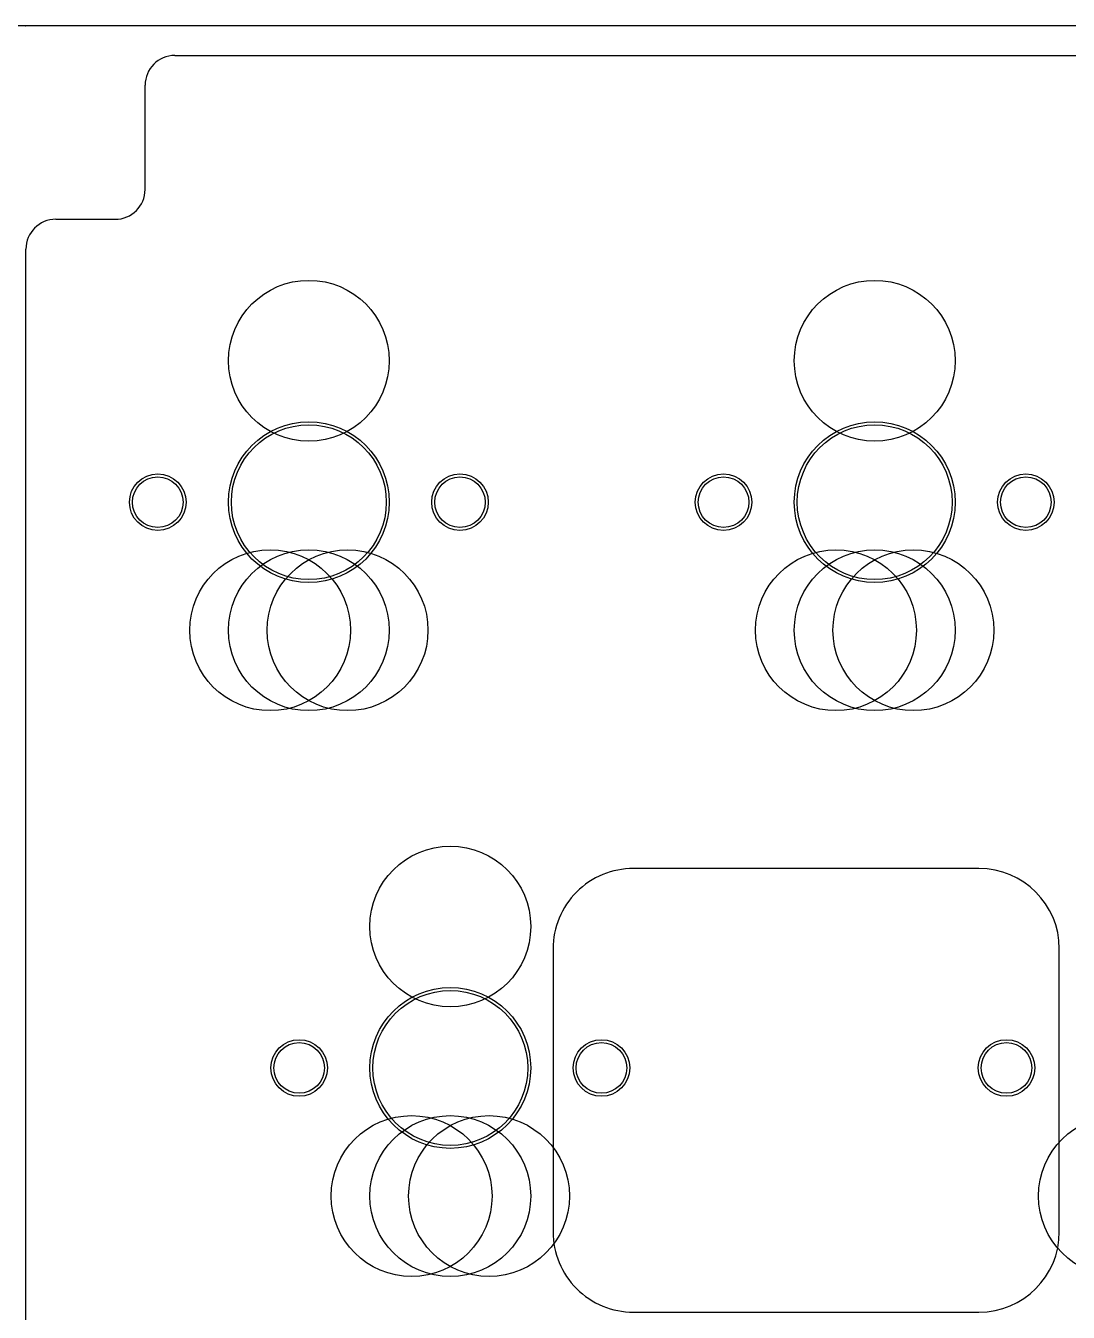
# Model space of a CAD drawing. Extents: x -14 to 315, y -179 to 16.
# Drawn here: x 9.49 to 44.5, y -27.2 to 16 of the extents above; entities that cross this region are included whole.
import ezdxf

# ---------------------------------------------------------------- set-up
doc = ezdxf.new("R2010")
doc.units = 0
doc.layers.add('BLACK', color=7, linetype='CONTINUOUS')

msp = doc.modelspace()

# ---------------------------------------------------------------- linework, layer by layer
at = {"layer": 'BLACK', "linetype": 'CONTINUOUS'}
for p, q in [((308.75, 16), (-2.25, 16)), ((9.486145, 15.999994), (9.5, 16)), ((301, 16), (9.5, 16)), ((14.5, 15), (52, 15)), ((13.5, 10.5), (13.5, 14)), ((10.5, 9.5), (12.5, 9.5)), ((9.5, -27.5), (9.5, 8.5)), ((41.500001, -12.3), (29.900001, -12.299999)), ((27.200002, -14.999999), (27.200001, -24.499998)), ((44.2, -24.499999), (44.200001, -14.999999)), ((29.900001, -27.199998), (41.500001, -27.199999))]:
    msp.add_line(p, q, dxfattribs=at)
at = {"layer": 'BLACK'}
for centre, radius in [((19, 4.75), 2.7), ((38, 4.75), 2.7), ((19, 0), 2.7), ((19, 0), 2.6), ((38, 0), 2.7), ((38, 0), 2.6), ((13.925, 0), 0.95), ((24.075, 0), 0.95), ((32.925, 0), 0.95), ((43.075, 0), 0.95), ((13.925, 0), 0.85), ((24.075, 0), 0.85), ((32.925, 0), 0.85), ((43.075, 0), 0.85), ((17.7, -4.3), 2.7), ((19, -4.3), 2.7), ((20.3, -4.3), 2.7), ((36.7, -4.3), 2.7), ((38, -4.3), 2.7), ((39.3, -4.3), 2.7), ((23.75, -14.25), 2.7), ((23.75, -19), 2.7), ((23.75, -19), 2.6), ((18.675, -19), 0.95), ((28.825, -19), 0.95), ((42.425, -19), 0.95), ((18.675, -19), 0.85), ((28.825, -19), 0.85), ((42.425, -19), 0.85), ((22.45, -23.3), 2.7), ((23.75, -23.3), 2.7), ((25.05, -23.3), 2.7), ((46.2, -23.3), 2.7)]:
    msp.add_circle(centre, radius, dxfattribs=at)
for centre, radius, start, end in [((14.5, 14), 1, 90, 180), ((12.5, 10.5), 1, -90, 0), ((10.5, 8.5), 1, 90, 180), ((29.9, -15), 2.699999, 89.9999788, 179.9999788), ((41.5, -15), 2.700001, 0.0000212, 89.9999788), ((29.9, -24.5), 2.699999, -180.0000212, -89.9999788), ((41.5, -24.5), 2.700001, -89.9999788, 0.0000212)]:
    msp.add_arc(centre, radius, start, end, dxfattribs=at)

doc.saveas('drawing.dxf')
